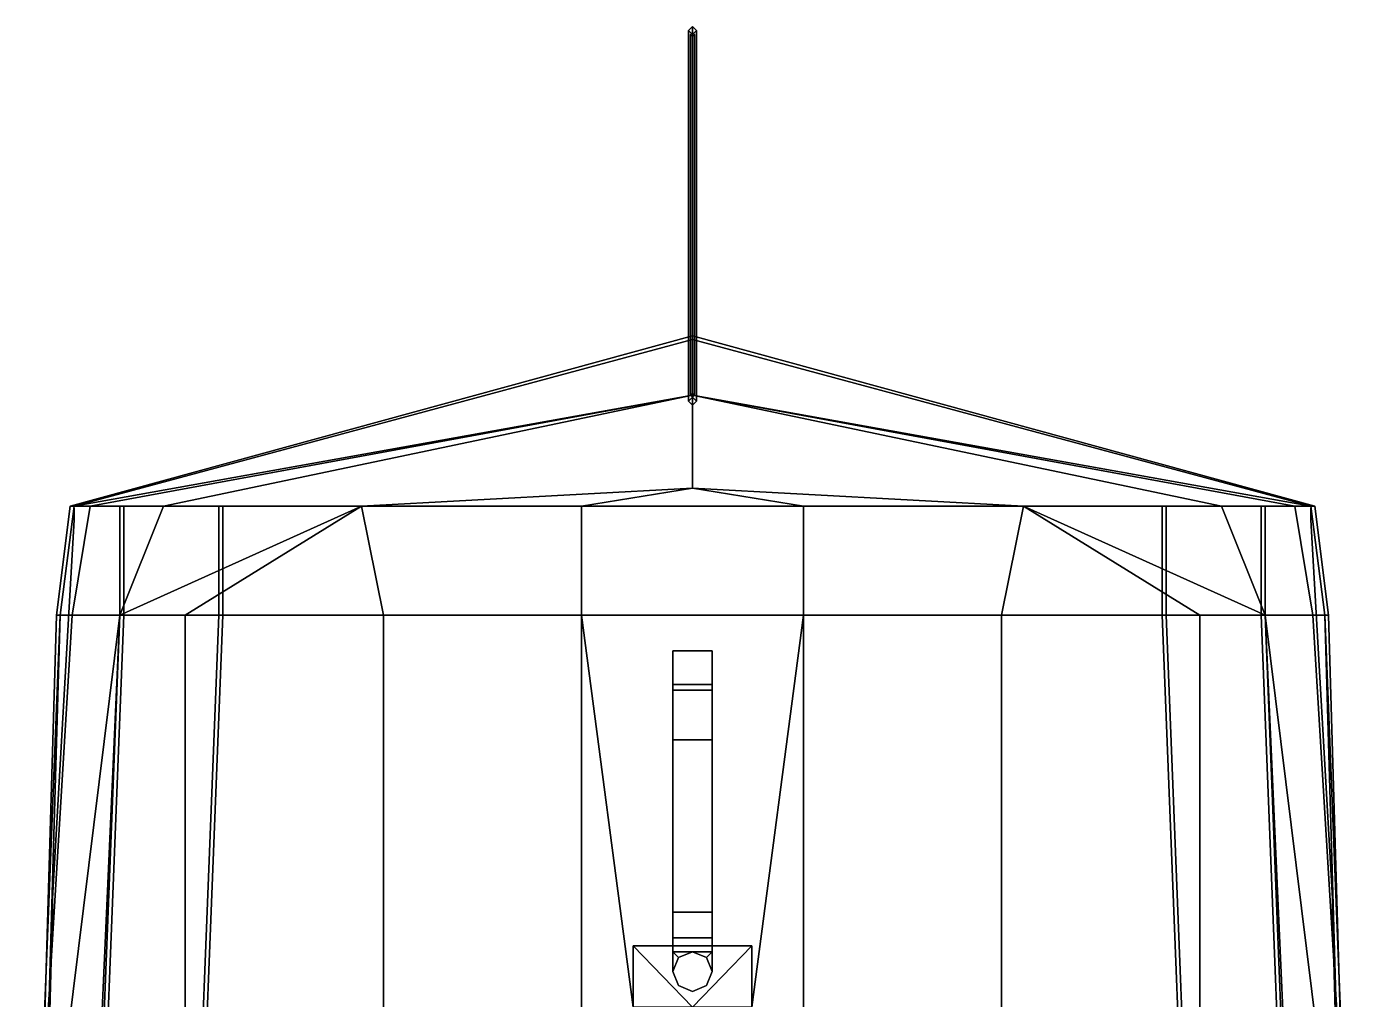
# Model space of a CAD drawing. Header units: millimetres. Extents: x -4 to 4, y -29 to 80.
# Drawn here: x -3.36 to 3.36, y 24.97 to 29.88 of the extents above; entities that cross this region are included whole.
import ezdxf

# ---------------------------------------------------------------- set-up
doc = ezdxf.new("R2010")
doc.units = ezdxf.units.MM
for name, color, linetype in [('deck', 2, 'Continuous'), ('railings', 6, 'Continuous'), ('rails', 5, 'Continuous'), ('superstructure', 3, 'Continuous')]:
    doc.layers.add(name, color=color, linetype=linetype)

msp = doc.modelspace()

# ---------------------------------------------------------------- linework, layer by layer
for points in [[(-3.12, 27.46, 1.69), (-3.14, 27.46, 1.71), (0, 28.32, 1.71), (0, 28.3, 1.69)], [(-3.14, 27.46, 1.71), (-3.14, 27.46, 1.75), (0, 28.32, 1.75), (0, 28.32, 1.71)], [(-3.14, 27.46, 1.75), (-3.12, 27.46, 1.77), (0, 28.3, 1.77), (0, 28.32, 1.75)], [(-3.12, 27.46, 1.03), (-3.12, 27.46, 1.69), (0, 28.3, 1.69), (0, 28.02, 1.03)], [(3.12, 27.46, 1.77), (3.14, 27.46, 1.75), (0, 28.32, 1.75), (0, 28.3, 1.77)], [(3.14, 27.46, 1.75), (3.14, 27.46, 1.71), (0, 28.32, 1.71), (0, 28.32, 1.75)], [(3.14, 27.46, 1.71), (3.12, 27.46, 1.69), (0, 28.3, 1.69), (0, 28.32, 1.71)], [(3.12, 27.46, 1.69), (3.12, 27.46, 1.03), (0, 28.02, 1.03), (0, 28.3, 1.69)], [(-3.04, 27.46, 0.84), (-3.12, 27.46, 1.03), (0, 28.02, 1.03)], [(-2.67, 27.46, 0.36), (-3.04, 27.46, 0.84), (0, 28.02, 1.03)], [(0, 27.55), (-1.67, 27.46), (-2.67, 27.46, 0.36), (0, 28.02, 1.03)], [(1.67, 27.46), (0, 27.55), (0, 28.02, 1.03), (2.67, 27.46, 0.36)], [(3.04, 27.46, 0.84), (2.67, 27.46, 0.36), (0, 28.02, 1.03)], [(3.12, 27.46, 1.03), (3.04, 27.46, 0.84), (0, 28.02, 1.03)], [(-0.56, 27.46, -0.09), (-1.67, 27.46), (0, 27.55)], [(0.56, 27.46, -0.09), (-0.56, 27.46, -0.09), (0, 27.55)], [(1.67, 27.46), (0.56, 27.46, -0.09), (0, 27.55)], [(-3.19, 26.91, 1.69), (-3.21, 26.91, 1.71), (-3.14, 27.46, 1.71), (-3.12, 27.46, 1.69)], [(-3.21, 26.91, 1.71), (-3.21, 26.91, 1.75), (-3.14, 27.46, 1.75), (-3.14, 27.46, 1.71)], [(-3.21, 26.91, 1.75), (-3.19, 26.91, 1.77), (-3.12, 27.46, 1.77), (-3.14, 27.46, 1.75)], [(-3.19, 26.91, 1.03), (-3.19, 26.91, 1.69), (-3.12, 27.46, 1.69), (-3.12, 27.46, 1.03)], [(-3.13, 26.91, 0.48), (-3.19, 26.91, 1.03), (-3.12, 27.46, 1.03), (-3.04, 27.46, 0.84)], [(-2.89, 26.91), (-3.13, 26.91, 0.48), (-3.04, 27.46, 0.84), (-2.67, 27.46, 0.36)], [(-2.56, 26.91, -0.24), (-2.89, 26.91), (-1.67, 27.46)], [(-2.89, 26.91), (-2.67, 27.46, 0.36), (-1.67, 27.46)], [(-1.56, 26.91, -0.42), (-2.56, 26.91, -0.24), (-2.56, 26.91, -0.24), (-1.67, 27.46)], [(-0.56, 26.91, -0.45), (-1.56, 26.91, -0.42), (-1.67, 27.46), (-0.56, 27.46, -0.09)], [(0.56, 26.91, -0.45), (-0.56, 26.91, -0.45), (-0.56, 27.46, -0.09), (0.56, 27.46, -0.09)], [(1.56, 26.91, -0.42), (0.56, 26.91, -0.45), (0.56, 27.46, -0.09), (1.67, 27.46)], [(2.56, 26.91, -0.24), (1.56, 26.91, -0.42), (1.67, 27.46), (2.56, 26.91, -0.24)], [(2.89, 26.91), (2.56, 26.91, -0.24), (1.67, 27.46)], [(2.67, 27.46, 0.36), (2.89, 26.91), (1.67, 27.46)], [(3.13, 26.91, 0.48), (2.89, 26.91), (2.67, 27.46, 0.36), (3.04, 27.46, 0.84)], [(3.19, 26.91, 1.03), (3.13, 26.91, 0.48), (3.04, 27.46, 0.84), (3.12, 27.46, 1.03)], [(3.19, 26.91, 1.69), (3.19, 26.91, 1.03), (3.12, 27.46, 1.03), (3.12, 27.46, 1.69)], [(3.19, 26.91, 1.77), (3.21, 26.91, 1.75), (3.14, 27.46, 1.75), (3.12, 27.46, 1.77)], [(3.21, 26.91, 1.71), (3.19, 26.91, 1.69), (3.12, 27.46, 1.69), (3.14, 27.46, 1.71)], [(3.21, 26.91, 1.75), (3.21, 26.91, 1.71), (3.14, 27.46, 1.71), (3.14, 27.46, 1.75)], [(-3.06, 23.11, -0.48), (-3.36, 23.11, -0.05), (-2.89, 26.91)], [(-3.36, 23.11, -0.05), (-3.36, 23.11), (-2.89, 26.91)], [(-3.36, 23.11), (-3.34, 23.11, 1.03), (-3.19, 26.91, 1.03), (-3.13, 26.91, 0.48)], [(-3.36, 23.11), (-3.36, 23.11), (-3.13, 26.91, 0.48), (-2.89, 26.91)], [(-3.34, 23.11, 1.03), (-3.3, 23.11, 1.64), (-3.19, 26.91, 1.69), (-3.19, 26.91, 1.03)], [(-3.32, 23.11, 1.7), (-3.3, 23.11, 1.72), (-3.19, 26.91, 1.77), (-3.21, 26.91, 1.75)], [(-3.32, 23.11, 1.66), (-3.32, 23.11, 1.7), (-3.21, 26.91, 1.75), (-3.21, 26.91, 1.71)], [(-3.3, 23.11, 1.64), (-3.32, 23.11, 1.66), (-3.21, 26.91, 1.71), (-3.19, 26.91, 1.69)], [(-2.56, 23.11, -0.77), (-3.06, 23.11, -0.48), (-2.89, 26.91), (-2.56, 26.91, -0.24)], [(-1.56, 23.11, -0.95), (-2.56, 23.11, -0.77), (-2.56, 26.91, -0.24), (-1.56, 26.91, -0.42)], [(-0.56, 23.11, -0.98), (-1.56, 23.11, -0.95), (-1.56, 26.91, -0.42), (-0.56, 26.91, -0.45)], [(0.3, 24.93, -0.81), (-0.3, 24.93, -0.81), (-0.56, 26.91, -0.45), (0.56, 26.91, -0.45)], [(-0.3, 23.11, -1.05), (-0.56, 23.11, -0.98), (-0.56, 26.91, -0.45), (-0.3, 24.93, -0.81)], [(0.56, 23.11, -0.98), (0.3, 23.11, -1.05), (0.3, 24.93, -0.81), (0.56, 26.91, -0.45)], [(1.56, 23.11, -0.95), (0.56, 23.11, -0.98), (0.56, 26.91, -0.45), (1.56, 26.91, -0.42)], [(2.56, 23.11, -0.77), (1.56, 23.11, -0.95), (1.56, 26.91, -0.42), (2.56, 26.91, -0.24)], [(3.06, 23.11, -0.48), (2.56, 23.11, -0.77), (2.56, 26.91, -0.24), (2.89, 26.91)], [(3.36, 23.11, -0.05), (3.06, 23.11, -0.48), (2.89, 26.91)], [(3.36, 23.11), (3.36, 23.11, -0.05), (2.89, 26.91)], [(3.36, 23.11), (3.36, 23.11), (2.89, 26.91), (3.13, 26.91, 0.48)], [(3.34, 23.11, 1.03), (3.36, 23.11), (3.13, 26.91, 0.48), (3.19, 26.91, 1.03)], [(3.3, 23.11, 1.64), (3.34, 23.11, 1.03), (3.19, 26.91, 1.03), (3.19, 26.91, 1.69)], [(3.32, 23.11, 1.66), (3.3, 23.11, 1.64), (3.19, 26.91, 1.69), (3.21, 26.91, 1.71)], [(3.3, 23.11, 1.72), (3.32, 23.11, 1.7), (3.21, 26.91, 1.75), (3.19, 26.91, 1.77)], [(3.32, 23.11, 1.7), (3.32, 23.11, 1.66), (3.21, 26.91, 1.71), (3.21, 26.91, 1.75)], [(0.1, 26.73, -0.9), (0.1, 26.56, -2.07), (-0.1, 26.56, -2.07), (-0.1, 26.73, -0.9)], [(-0.1, 26.56, -2.07), (-0.1, 25.21, -2.06), (-0.1, 25.21, -0.92), (-0.1, 26.73, -0.9)], [(-0.1, 26.73, -0.9), (-0.1, 25.21, -0.92), (-0.1, 25.28, -0.83), (-0.1, 26.53, -0.67)], [(0.1, 26.53, -0.67), (0.1, 26.73, -0.9), (-0.1, 26.73, -0.9), (-0.1, 26.53, -0.67)], [(0.1, 25.21, -0.92), (0.1, 25.21, -2.06), (0.1, 26.56, -2.07), (0.1, 26.73, -0.9)], [(0.1, 25.28, -0.83), (0.1, 25.21, -0.92), (0.1, 26.73, -0.9), (0.1, 26.53, -0.67)], [(-0.1, 26.28, -2.28), (-0.1, 25.41, -2.28), (-0.1, 25.21, -2.06), (-0.1, 26.56, -2.07)], [(0.1, 26.56, -2.07), (0.1, 26.28, -2.28), (-0.1, 26.28, -2.28), (-0.1, 26.56, -2.07)], [(0.1, 25.21, -2.06), (0.1, 25.41, -2.28), (0.1, 26.28, -2.28), (0.1, 26.56, -2.07)], [(-0.1, 26.53, -0.67), (-0.1, 25.28, -0.83), (0.1, 25.28, -0.83), (0.1, 26.53, -0.67)], [(0.1, 26.28, -2.28), (0.1, 25.41, -2.28), (-0.1, 25.41, -2.28), (-0.1, 26.28, -2.28)], [(-0.1, 25.21, -2.06), (-0.1, 25.41, -2.28), (0.1, 25.41, -2.28), (0.1, 25.21, -2.06)], [(-0.1, 25.28, -0.83), (-0.1, 25.21, -0.92), (0.1, 25.21, -0.92), (0.1, 25.28, -0.83)], [(-0.3, 25.24, -2.28), (-0.3, 24.93, -2.28), (-0.3, 24.93, -2.19), (-0.3, 25.24, -2.19)], [(0.3, 25.24, -2.19), (0.3, 25.24, -2.28), (-0.3, 25.24, -2.28), (-0.3, 25.24, -2.19)], [(0.3, 25.24, -2.28), (0, 24.93, -2.36), (0, 24.93, -2.36), (-0.3, 25.24, -2.28)], [(-0.3, 25.24, -2.19), (-0.3, 24.93, -2.19), (0.3, 24.93, -2.19), (0.3, 25.24, -2.19)], [(0, 24.93, -2.36), (0, 24.93, -2.36), (-0.3, 24.93, -2.28), (-0.3, 25.24, -2.28)], [(-0.1, 25.21, -2.06), (-0.1, 25.11, -2.06), (-0.1, 25.11, -0.92), (-0.1, 25.21, -0.92)], [(-0.1, 25.21, -0.92), (-0.1, 25.21, -0.92), (-0.1, 25.11, -0.92), (-0.0707, 25.1807, -0.92)], [(-0.1, 25.21, -0.92), (-0.1, 25.21, -0.92), (-0.0707, 25.1807, -0.92), (0, 25.21, -0.92)], [(0, 25.21, -0.92), (-0.0707, 25.1807, -0.92), (-0.0707, 25.1807, -0.76), (0, 25.21, -0.75)], [(0, 25.21, -2.19), (-0.0707, 25.1807, -2.19), (-0.0707, 25.1807, -2.06), (0, 25.21, -2.06)], [(0.3, 24.93, -2.28), (0, 24.93, -2.36), (0, 24.93, -2.36), (0.3, 25.24, -2.28)], [(0.0707, 25.1807, -0.92), (0, 25.21, -0.92), (0, 25.21, -0.75), (0.0707, 25.1807, -0.76)], [(0.0707, 25.1807, -2.19), (0, 25.21, -2.19), (0, 25.21, -2.06), (0.0707, 25.1807, -2.06)], [(0, 25.21, -0.92), (0, 25.21, -0.92), (0.0707, 25.1807, -0.92), (0.1, 25.21, -0.92)], [(0.0707, 25.1807, -0.92), (0.0707, 25.1807, -0.92), (0.1, 25.11, -0.92), (0.1, 25.21, -0.92)], [(0.1, 25.11, -0.92), (0.1, 25.11, -2.06), (0.1, 25.21, -2.06), (0.1, 25.21, -0.92)], [(0.3, 24.93, -2.19), (0.3, 24.93, -2.28), (0.3, 25.24, -2.28), (0.3, 25.24, -2.19)], [(-0.0707, 25.1807, -0.92), (-0.1, 25.11, -0.92), (-0.1, 25.11, -0.77), (-0.0707, 25.1807, -0.76)], [(-0.0707, 25.1807, -2.19), (-0.1, 25.11, -2.19), (-0.1, 25.11, -2.06), (-0.0707, 25.1807, -2.06)], [(0.1, 25.11, -0.92), (0.0707, 25.1807, -0.92), (0.0707, 25.1807, -0.76), (0.1, 25.11, -0.77)], [(0.1, 25.11, -2.19), (0.0707, 25.1807, -2.19), (0.0707, 25.1807, -2.06), (0.1, 25.11, -2.06)], [(-0.1, 25.11, -2.19), (-0.0707, 25.0393, -2.19), (-0.0707, 25.0393, -0.78), (-0.1, 25.11, -0.77)], [(0.0707, 25.0393, -2.19), (0.1, 25.11, -2.19), (0.1, 25.11, -0.77), (0.0707, 25.0393, -0.78)], [(-0.0707, 25.0393, -2.19), (0, 25.01, -2.19), (0, 25.01, -0.79), (-0.0707, 25.0393, -0.78)], [(0, 25.01, -2.19), (0.0707, 25.0393, -2.19), (0.0707, 25.0393, -0.78), (0, 25.01, -0.79)]]:
    msp.add_3dface(points)
at = {"layer": 'deck'}
for points in [[(0, 28.3, 1.77), (-3.12, 27.46, 1.77), (3.12, 27.46, 1.77), (0, 28.3, 1.77)], [(-3.12, 27.46, 1.77), (-3.19, 26.91, 1.77), (-2.89, 26.91, 1.77), (-2.89, 27.46, 1.77)], [(-2.87, 27.46, 1.77), (-2.87, 26.91, 1.77), (-2.39, 26.91, 1.77), (-2.39, 27.46, 1.77)], [(-2.37, 27.46, 1.77), (-2.37, 26.91, 1.77), (2.37, 26.91, 1.77), (2.37, 27.46, 1.77)], [(2.39, 27.46, 1.77), (2.39, 26.91, 1.77), (2.87, 26.91, 1.77), (2.87, 27.46, 1.77)], [(2.89, 27.46, 1.77), (2.89, 26.91, 1.77), (3.19, 26.91, 1.77), (3.12, 27.46, 1.77)], [(-3.19, 26.91, 1.77), (-3.3, 23.11, 1.72), (-3.04, 23.11, 1.72), (-2.89, 26.91, 1.77)], [(-2.87, 26.91, 1.77), (-3.02, 23.11, 1.72), (-2.54, 23.11, 1.72), (-2.39, 26.91, 1.77)], [(-2.37, 26.91, 1.77), (-2.52, 23.11, 1.72), (2.52, 23.11, 1.72), (2.37, 26.91, 1.77)], [(2.39, 26.91, 1.77), (2.54, 23.11, 1.72), (3.02, 23.11, 1.72), (2.87, 26.91, 1.77)], [(2.89, 26.91, 1.77), (3.04, 23.11, 1.72), (3.3, 23.11, 1.72), (3.19, 26.91, 1.77)]]:
    msp.add_3dface(points, dxfattribs=at)
at = {"layer": 'railings'}
for points in [[(-3.12, 27.39, 2.82), (-3.12, 27.39, 1.77), (-3.12, 27.45, 1.77), (-3.12, 27.45, 2.82)], [(3.12, 27.39, 2.82), (3.12, 27.39, 1.77), (3.12, 27.45, 1.77), (3.12, 27.45, 2.82)], [(-3.12, 27.39, 2.82), (-3.23, 25.48, 2.8), (-3.23, 25.48, 2.74), (-3.12, 27.39, 2.76)], [(3.12, 27.39, 2.82), (3.23, 25.48, 2.8), (3.23, 25.48, 2.74), (3.12, 27.39, 2.76)], [(-3.23, 25.42, 2.8), (-3.23, 25.42, 1.75), (-3.23, 25.48, 1.75), (-3.23, 25.48, 2.8)], [(3.23, 25.42, 2.8), (3.23, 25.42, 1.75), (3.23, 25.48, 1.75), (3.23, 25.48, 2.8)], [(-3.23, 25.42, 2.8), (-3.28, 23.51, 2.77), (-3.28, 23.51, 2.71), (-3.23, 25.42, 2.74)], [(3.23, 25.42, 2.8), (3.28, 23.51, 2.77), (3.28, 23.51, 2.71), (3.23, 25.42, 2.74)]]:
    msp.add_3dface(points, dxfattribs=at)
at = {"layer": 'rails'}
for points in [[(-2.89, 27.46, 1.77), (-2.89, 27.46, 1.79), (-2.87, 27.46, 1.79), (-2.87, 27.46, 1.77)], [(-2.89, 27.46, 1.79), (-2.89, 26.91, 1.79), (-2.87, 26.91, 1.79), (-2.87, 27.46, 1.79)], [(-2.89, 26.91, 1.77), (-2.89, 26.91, 1.79), (-2.89, 27.46, 1.79), (-2.89, 27.46, 1.77)], [(-2.87, 27.46, 1.79), (-2.87, 26.91, 1.79), (-2.87, 26.91, 1.77), (-2.87, 27.46, 1.77)], [(-2.39, 27.46, 1.79), (-2.39, 26.91, 1.79), (-2.37, 26.91, 1.79), (-2.37, 27.46, 1.79)], [(-2.39, 27.46, 1.77), (-2.39, 27.46, 1.79), (-2.37, 27.46, 1.79), (-2.37, 27.46, 1.77)], [(-2.39, 26.91, 1.77), (-2.39, 26.91, 1.79), (-2.39, 27.46, 1.79), (-2.39, 27.46, 1.77)], [(-2.37, 27.46, 1.79), (-2.37, 26.91, 1.79), (-2.37, 26.91, 1.77), (-2.37, 27.46, 1.77)], [(2.37, 27.46, 1.79), (2.37, 26.91, 1.79), (2.39, 26.91, 1.79), (2.39, 27.46, 1.79)], [(2.37, 27.46, 1.77), (2.37, 26.91, 1.77), (2.37, 26.91, 1.79), (2.37, 27.46, 1.79)], [(2.39, 27.46, 1.79), (2.39, 27.46, 1.77), (2.37, 27.46, 1.77), (2.37, 27.46, 1.79)], [(2.39, 26.91, 1.79), (2.39, 26.91, 1.77), (2.39, 27.46, 1.77), (2.39, 27.46, 1.79)], [(2.87, 27.46, 1.77), (2.87, 26.91, 1.77), (2.87, 26.91, 1.79), (2.87, 27.46, 1.79)], [(2.89, 27.46, 1.79), (2.89, 27.46, 1.77), (2.87, 27.46, 1.77), (2.87, 27.46, 1.79)], [(2.87, 27.46, 1.79), (2.87, 26.91, 1.79), (2.89, 26.91, 1.79), (2.89, 27.46, 1.79)], [(2.89, 26.91, 1.79), (2.89, 26.91, 1.77), (2.89, 27.46, 1.77), (2.89, 27.46, 1.79)], [(-2.89, 26.91, 1.79), (-3.04, 23.11, 1.74), (-3.02, 23.11, 1.74), (-2.87, 26.91, 1.79)], [(-3.04, 23.11, 1.72), (-3.04, 23.11, 1.74), (-2.89, 26.91, 1.79), (-2.89, 26.91, 1.77)], [(-2.87, 26.91, 1.79), (-3.02, 23.11, 1.74), (-3.02, 23.11, 1.72), (-2.87, 26.91, 1.77)], [(-2.54, 23.11, 1.72), (-2.54, 23.11, 1.74), (-2.39, 26.91, 1.79), (-2.39, 26.91, 1.77)], [(-2.39, 26.91, 1.79), (-2.54, 23.11, 1.74), (-2.52, 23.11, 1.74), (-2.37, 26.91, 1.79)], [(-2.37, 26.91, 1.79), (-2.52, 23.11, 1.74), (-2.52, 23.11, 1.72), (-2.37, 26.91, 1.77)], [(2.37, 26.91, 1.79), (2.52, 23.11, 1.74), (2.54, 23.11, 1.74), (2.39, 26.91, 1.79)], [(2.37, 26.91, 1.77), (2.52, 23.11, 1.72), (2.52, 23.11, 1.74), (2.37, 26.91, 1.79)], [(2.54, 23.11, 1.74), (2.54, 23.11, 1.72), (2.39, 26.91, 1.77), (2.39, 26.91, 1.79)], [(2.87, 26.91, 1.79), (3.02, 23.11, 1.74), (3.04, 23.11, 1.74), (2.89, 26.91, 1.79)], [(2.87, 26.91, 1.77), (3.02, 23.11, 1.72), (3.02, 23.11, 1.74), (2.87, 26.91, 1.79)], [(3.04, 23.11, 1.74), (3.04, 23.11, 1.72), (2.89, 26.91, 1.77), (2.89, 26.91, 1.79)]]:
    msp.add_3dface(points, dxfattribs=at)
at = {"layer": 'superstructure'}
for points in [[(0, 28.01, 1.77), (-0.02, 27.99, 1.77), (-0.02, 29.86, 5.23), (0, 29.88, 5.23)], [(0, 29.88, 5.23), (-0.02, 29.86, 5.23), (0, 29.84, 5.23), (0.02, 29.86, 5.23)], [(-0.02, 27.99, 1.77), (0, 27.97, 1.77), (0, 29.84, 5.23), (-0.02, 29.86, 5.23)], [(0, 29.85, 3.73), (-0.01, 29.84, 3.73), (-0.01, 29.84, 5.2), (0, 29.85, 5.19)], [(0, 28.03, 1.77), (-0.01, 28.02, 1.77), (-0.01, 29.84, 3.73), (0, 29.85, 3.73)], [(-0.01, 29.84, 3.73), (0, 29.83, 3.73), (0, 29.83, 5.19), (-0.01, 29.84, 5.2)], [(-0.01, 28.02, 1.77), (0, 28.01, 1.77), (0, 29.83, 3.73), (-0.01, 29.84, 3.73)], [(0.02, 27.99, 1.77), (0, 28.01, 1.77), (0, 29.88, 5.23), (0.02, 29.86, 5.23)], [(0, 27.97, 1.77), (0.02, 27.99, 1.77), (0.02, 29.86, 5.23), (0, 29.84, 5.23)], [(0.01, 29.84, 3.73), (0, 29.85, 3.73), (0, 29.85, 5.19), (0.01, 29.84, 5.2)], [(0.01, 28.02, 1.77), (0, 28.03, 1.77), (0, 29.85, 3.73), (0.01, 29.84, 3.73)], [(0, 29.83, 3.73), (0.01, 29.84, 3.73), (0.01, 29.84, 5.2), (0, 29.83, 5.19)], [(0, 28.01, 1.77), (0.01, 28.02, 1.77), (0.01, 29.84, 3.73), (0, 29.83, 3.73)]]:
    msp.add_3dface(points, dxfattribs=at)

doc.saveas('drawing.dxf')
